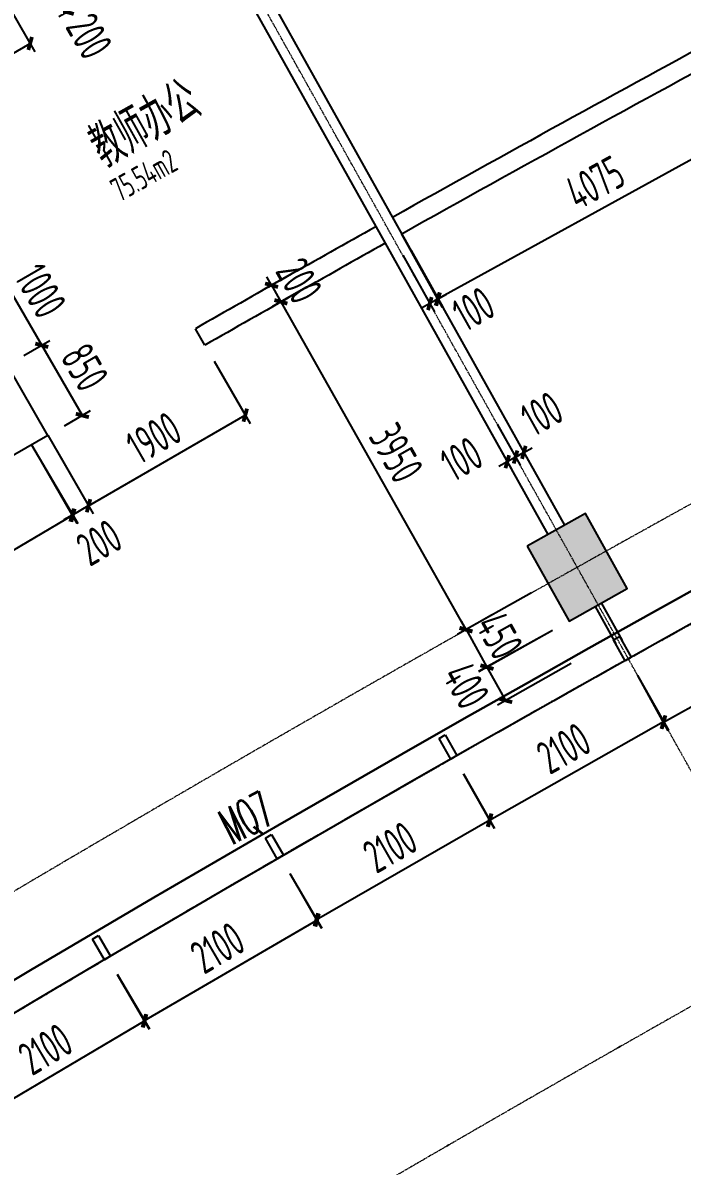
# Model space of a CAD drawing. Header units: millimetres. Extents: x 0 to 12095980, y -6694179 to 0.
# Drawn here: x 11629546 to 11636465, y -6444244 to -6432252 of the extents above; entities that cross this region are included whole.
import ezdxf
from ezdxf.enums import TextEntityAlignment as Align

# ---------------------------------------------------------------- set-up
doc = ezdxf.new("R2010")
doc.units = ezdxf.units.MM
doc.header["$LTSCALE"] = 10
doc.linetypes.add('A1-RG-AXIS$0$CENTER', pattern=[50.8, 31.75, -6.35, 6.35, -6.35])
doc.linetypes.add('A1-RI-F2$0$HIDDEN2', pattern=[0.1875, 0.125, -0.0625])
for name, color, linetype in [('A1-RD-2F$0$A-DIMS-1：100', 1, 'Continuous'), ('A1-RD-2F$0$A-GLAZ', 140, 'Continuous'), ('A1-RD-2F$0$A-louban', 5, 'Continuous'), ('A1-RG-AXIS$0$A-COLU-HATH', 8, 'Continuous'), ('A1-RG-AXIS$0$A-COLUMN', 7, 'Continuous'), ('A1-RG-AXIS$0$A-DETL-PEN0', 247, 'Continuous'), ('A1-RG-AXIS$0$A2-RG-AXIS-150$0$A-DIMS-100', 1, 'Continuous'), ('A1-RI-F2$0$A-DIMS-1：100', 1, 'Continuous'), ('A1-RI-F2$0$A-FUZHUXIAN', 55, 'A1-RI-F2$0$HIDDEN2'), ('A1-RI-F2$0$A-STRS-HRAL', 3, 'Continuous'), ('A1-RI-F2$0$A-SYMB-AREA', 4, 'Continuous'), ('A1-RI-F2$0$A-SYMB-NAME', 4, 'Continuous'), ('A1-RI-F2$0$A-TEXT1', 4, 'Continuous'), ('A1-RI-F2$0$A-WALL', 7, 'Continuous'), ('A1-RI-F2$0$N-SYMB-DOOR', 13, 'Continuous'), ('A1-RI-F2$0$N-SYMB-DOOR1', 13, 'Continuous'), ('A1-RI-F2$0$N-SYMB-DOOR2', 13, 'Continuous')]:
    doc.layers.add(name, color=color, linetype=linetype)
doc.layers.add('A1-RG-AXIS$0$A-GRID', color=1, linetype='A1-RG-AXIS$0$CENTER', lineweight=9)
doc.styles.add('A1-RD-2F$0$XD2008', font='xd-hzs.shx', dxfattribs={"width": 0.7, "bigfont": 'xd-hztxt.shx'})
doc.styles.add('A1-RG-AXIS$0$A2-RG-AXIS-150$0$XD2008', font='romans.shx', dxfattribs={"width": 0.7})
doc.styles.add('A1-RI-F2$0$ECADI', font='gbeitc.shx', dxfattribs={"width": 0.7, "bigfont": 'gbcbig.shx'})
doc.styles.add('A1-RI-F2$0$ECADI-SYM', font='simplex.shx', dxfattribs={"width": 0.7, "bigfont": 'hztxt.shx'})
doc.styles.add('A1-RI-F2$0$XD2008', font='xd-hzs.shx', dxfattribs={"width": 0.7, "bigfont": 'xd-hztxt.shx'})
doc.dimstyles.new('A1-RD-2F$0$XD100$0', dxfattribs={"dimscale": 100, "dimtxt": 3.5, "dimasz": 2, "dimexe": 1, "dimexo": 2, "dimgap": 1, "dimtad": 1, "dimdec": 0, "dimdsep": 46, "dimtxsty": 'A1-RD-2F$0$XD2008', "dimblk": 'A1-RD-2F$0$_ArchTick', "dimblk1": 'A1-RD-2F$0$_ArchTick', "dimblk2": 'A1-RD-2F$0$_ArchTick', "dimsah": 1, "dimcen": 2.5, "dimclrd": 1, "dimclre": 1, "dimclrt": 4, "dimaunit": 1, "dimadec": 0, "dimazin": 0, "dimtfac": 1, "dimtdec": 0, "dimtix": 1, "dimtmove": 2, "dimatfit": 3, "dimfxl": 1, "dimtolj": 1, "dimtzin": 0, "dimarcsym": 0})
doc.dimstyles.new('A1-RG-AXIS$0$A2-RG-AXIS-150$0$XD100', dxfattribs={"dimscale": 100, "dimtxt": 5.5, "dimasz": 1.5, "dimexe": 1, "dimexo": 2, "dimgap": 0.5, "dimtad": 1, "dimdec": 0, "dimdsep": 46, "dimtxsty": 'A1-RG-AXIS$0$A2-RG-AXIS-150$0$XD2008', "dimblk": 'A1-RG-AXIS$0$A2-RG-AXIS-150$0$_ArchTick', "dimcen": 2.5, "dimclrt": 4, "dimaunit": 1, "dimadec": 3, "dimazin": 0, "dimtfac": 1, "dimtdec": 0, "dimtix": 1, "dimtmove": 0, "dimatfit": 3, "dimfxl": 1, "dimtolj": 1, "dimtzin": 0, "dimarcsym": 0})
doc.dimstyles.new('A1-RI-F2$0$XD100$0', dxfattribs={"dimscale": 100, "dimtxt": 3.5, "dimasz": 2, "dimexe": 1, "dimexo": 2, "dimgap": 1, "dimtad": 1, "dimdec": 0, "dimdsep": 46, "dimtxsty": 'A1-RI-F2$0$XD2008', "dimblk1": 'A1-RI-F2$0$_ArchTick', "dimblk2": 'A1-RI-F2$0$_ArchTick', "dimsah": 1, "dimcen": 2.5, "dimclrd": 1, "dimclre": 1, "dimclrt": 4, "dimaunit": 1, "dimadec": 0, "dimazin": 0, "dimtfac": 1, "dimtdec": 0, "dimtix": 1, "dimtmove": 2, "dimatfit": 3, "dimfxl": 1, "dimtolj": 1, "dimtzin": 0, "dimarcsym": 0})

# ---------------------------------------------------------------- blocks, each defined once
blk = doc.blocks.new('A1-RI-F2$0$_ArchTick')
at = {"color": 0, "linetype": 'ByBlock', "const_width": 0.4}
blk.add_lwpolyline([(-0.5, -0.5), (0.5, 0.5)], dxfattribs=at)
blk = doc.blocks.new('*D171')
at = {"layer": 'A1-RI-F2$0$A-DIMS-1：100', "color": 1, "linetype": 'ByBlock', "lineweight": -2, "transparency": 16777216}
for p, q in [((11631554, -6435802), (11631930, -6436454)), ((11630235, -6437317), (11631880, -6436367)), ((11629909, -6436752), (11630285, -6437403))]:
    blk.add_line(p, q, dxfattribs=at)
at = {"layer": 'A1-RI-F2$0$A-DIMS-1：100', "color": 1, "linetype": 'ByBlock', "lineweight": -2, "transparency": 16777216, "xscale": 100, "yscale": 100, "zscale": 100}
for p, rotation in [((11631880, -6436367), 29.99140240972082), ((11630235, -6437317), 209.9914024097208)]:
    blk.add_blockref('A1-RI-F2$0$_ArchTick', p, dxfattribs=dict(at, rotation=rotation))
at = {"layer": 'A1-RI-F2$0$A-DIMS-1：100', "color": 4, "linetype": 'ByBlock', "transparency": 16777216, "insert": (11630920, -6436604), "char_height": 350, "attachment_point": 5, "rotation": 29.9914, "style": 'A1-RI-F2$0$XD2008'}
blk.add_mtext('\\A1;1900', dxfattribs=at)
blk = doc.blocks.new('*D172')
at = {"layer": 'A1-RI-F2$0$A-DIMS-1：100', "color": 1, "linetype": 'ByBlock', "lineweight": -2, "transparency": 16777216}
for p, q in [((11629809, -6436578), (11630285, -6437403)), ((11629635, -6436679), (11630112, -6437503)), ((11630062, -6437416), (11630235, -6437316)), ((11630235, -6437316), (11630322, -6437266)), ((11630062, -6437416), (11629976, -6437466))]:
    blk.add_line(p, q, dxfattribs=at)
at = {"layer": 'A1-RI-F2$0$A-DIMS-1：100', "color": 1, "linetype": 'ByBlock', "lineweight": -2, "transparency": 16777216, "xscale": 100, "yscale": 100, "zscale": 100}
for p, rotation in [((11630235, -6437316), 210.0522510048319), ((11630062, -6437416), 30.05225100483188)]:
    blk.add_blockref('A1-RI-F2$0$_ArchTick', p, dxfattribs=dict(at, rotation=rotation))
at = {"layer": 'A1-RI-F2$0$A-DIMS-1：100', "color": 4, "linetype": 'ByBlock', "transparency": 16777216, "insert": (11630346, -6437703), "char_height": 350, "attachment_point": 5, "rotation": 30.0523, "style": 'A1-RI-F2$0$XD2008'}
blk.add_mtext('\\A1;200', dxfattribs=at)
blk = doc.blocks.new('*D173')
at = {"layer": 'A1-RI-F2$0$A-DIMS-1：100', "color": 1, "linetype": 'ByBlock', "lineweight": -2, "transparency": 16777216}
for p, q in [((11629637, -6436678), (11630122, -6437503)), ((11630071, -6437417), (11626559, -6439483)), ((11626124, -6438744), (11626609, -6439569))]:
    blk.add_line(p, q, dxfattribs=at)
at = {"layer": 'A1-RI-F2$0$A-DIMS-1：100', "color": 1, "linetype": 'ByBlock', "lineweight": -2, "transparency": 16777216, "xscale": 100, "yscale": 100, "zscale": 100}
for p, rotation in [((11630071, -6437417), 30.4636055458444), ((11626559, -6439483), 210.4636055458443)]:
    blk.add_blockref('A1-RI-F2$0$_ArchTick', p, dxfattribs=dict(at, rotation=rotation))
at = {"layer": 'A1-RI-F2$0$A-DIMS-1：100', "color": 4, "linetype": 'ByBlock', "transparency": 16777216, "insert": (11628176, -6438213), "char_height": 350, "attachment_point": 5, "rotation": 30.4636, "style": 'A1-RI-F2$0$XD2008'}
blk.add_mtext('\\A1;4075', dxfattribs=at)
blk = doc.blocks.new('*D175')
at = {"layer": 'A1-RI-F2$0$A-DIMS-1：100', "color": 1, "linetype": 'ByBlock', "lineweight": -2, "transparency": 16777216}
for p, q in [((11629556, -6435742), (11629830, -6435584)), ((11630170, -6436370), (11629744, -6435634)), ((11629982, -6436478), (11630256, -6436319))]:
    blk.add_line(p, q, dxfattribs=at)
at = {"layer": 'A1-RI-F2$0$A-DIMS-1：100', "color": 1, "linetype": 'ByBlock', "lineweight": -2, "transparency": 16777216, "xscale": 100, "yscale": 100, "zscale": 100}
for p, rotation in [((11629744, -6435634), 120.0522510043314), ((11630170, -6436370), 300.0522510043314)]:
    blk.add_blockref('A1-RI-F2$0$_ArchTick', p, dxfattribs=dict(at, rotation=rotation))
at = {"layer": 'A1-RI-F2$0$A-DIMS-1：100', "color": 4, "linetype": 'ByBlock', "transparency": 16777216, "insert": (11630195, -6435864), "char_height": 350, "attachment_point": 5, "rotation": 300.0523, "style": 'A1-RI-F2$0$XD2008'}
blk.add_mtext('\\A1;850', dxfattribs=at)
blk = doc.blocks.new('*D176')
at = {"layer": 'A1-RI-F2$0$A-DIMS-1：100', "color": 1, "linetype": 'ByBlock', "lineweight": -2, "transparency": 16777216}
for p, q in [((11629055, -6434877), (11629330, -6434718)), ((11629243, -6434768), (11629193, -6434682)), ((11629744, -6435634), (11629243, -6434768)), ((11629556, -6435742), (11629830, -6435584)), ((11629744, -6435634), (11629794, -6435720))]:
    blk.add_line(p, q, dxfattribs=at)
at = {"layer": 'A1-RI-F2$0$A-DIMS-1：100', "color": 1, "linetype": 'ByBlock', "lineweight": -2, "transparency": 16777216, "xscale": 100, "yscale": 100, "zscale": 100}
for p, rotation in [((11629243, -6434768), 300.0522510043241), ((11629744, -6435634), 120.0522510043241)]:
    blk.add_blockref('A1-RI-F2$0$_ArchTick', p, dxfattribs=dict(at, rotation=rotation))
at = {"layer": 'A1-RI-F2$0$A-DIMS-1：100', "color": 4, "linetype": 'ByBlock', "transparency": 16777216, "insert": (11629732, -6435063), "char_height": 350, "attachment_point": 5, "rotation": 300.0523, "style": 'A1-RI-F2$0$XD2008'}
blk.add_mtext('\\A1;1000', dxfattribs=at)
blk = doc.blocks.new('*D178')
at = {"layer": 'A1-RI-F2$0$A-DIMS-1：100', "color": 1, "linetype": 'ByBlock', "lineweight": -2, "transparency": 16777216}
for p, q in [((11629327, -6431954), (11629672, -6432555)), ((11628061, -6433364), (11629622, -6432468)), ((11627766, -6432850), (11628111, -6433450))]:
    blk.add_line(p, q, dxfattribs=at)
at = {"layer": 'A1-RI-F2$0$A-DIMS-1：100', "color": 1, "linetype": 'ByBlock', "lineweight": -2, "transparency": 16777216, "xscale": 100, "yscale": 100, "zscale": 100}
for p, rotation in [((11629622, -6432468), 29.84355649107667), ((11628061, -6433364), 209.8435564910767)]:
    blk.add_blockref('A1-RI-F2$0$_ArchTick', p, dxfattribs=dict(at, rotation=rotation))
at = {"layer": 'A1-RI-F2$0$A-DIMS-1：100', "color": 4, "linetype": 'ByBlock', "transparency": 16777216, "insert": (11628705, -6432677), "char_height": 350, "attachment_point": 5, "rotation": 29.8436, "style": 'A1-RI-F2$0$XD2008'}
blk.add_mtext('\\A1;1800', dxfattribs=at)
blk = doc.blocks.new('*D181')
at = {"layer": 'A1-RI-F2$0$A-DIMS-1：100', "color": 1, "linetype": 'ByBlock', "lineweight": -2, "transparency": 16777216}
for p, q in [((11637092, -6432503), (11637516, -6433275)), ((11637468, -6433187), (11633898, -6435151)), ((11633521, -6434467), (11633946, -6435239))]:
    blk.add_line(p, q, dxfattribs=at)
at = {"layer": 'A1-RI-F2$0$A-DIMS-1：100', "color": 1, "linetype": 'ByBlock', "lineweight": -2, "transparency": 16777216, "xscale": 100, "yscale": 100, "zscale": 100}
for p, rotation in [((11637468, -6433187), 28.81820476373331), ((11633898, -6435151), 208.8182047637333)]:
    blk.add_blockref('A1-RI-F2$0$_ArchTick', p, dxfattribs=dict(at, rotation=rotation))
at = {"layer": 'A1-RI-F2$0$A-DIMS-1：100', "color": 4, "linetype": 'ByBlock', "transparency": 16777216, "insert": (11635550, -6433928), "char_height": 350, "attachment_point": 5, "rotation": 28.8182, "style": 'A1-RI-F2$0$XD2008'}
blk.add_mtext('\\A1;4075', dxfattribs=at)
blk = doc.blocks.new('*D182')
at = {"layer": 'A1-RI-F2$0$A-DIMS-1：100', "color": 1, "linetype": 'ByBlock', "lineweight": -2, "transparency": 16777216}
for p, q in [((11633533, -6434690), (11633865, -6435284)), ((11633620, -6434641), (11633953, -6435235)), ((11633817, -6435197), (11633729, -6435246)), ((11633904, -6435148), (11633817, -6435197)), ((11633904, -6435148), (11633991, -6435099))]:
    blk.add_line(p, q, dxfattribs=at)
at = {"layer": 'A1-RI-F2$0$A-DIMS-1：100', "color": 1, "linetype": 'ByBlock', "lineweight": -2, "transparency": 16777216, "xscale": 100, "yscale": 100, "zscale": 100}
for p, rotation in [((11633904, -6435148), 209.2295417987627), ((11633817, -6435197), 29.22954179876267)]:
    blk.add_blockref('A1-RI-F2$0$_ArchTick', p, dxfattribs=dict(at, rotation=rotation))
at = {"layer": 'A1-RI-F2$0$A-DIMS-1：100', "color": 4, "linetype": 'ByBlock', "transparency": 16777216, "insert": (11634275, -6435253), "char_height": 350, "attachment_point": 5, "rotation": 29.2295, "style": 'A1-RI-F2$0$XD2008'}
blk.add_mtext('\\A1;100', dxfattribs=at)
blk = doc.blocks.new('A1-RI-F2$0$5erhfh')
at = {"layer": 'A1-RI-F2$0$A-SYMB-AREA', "style": 'A1-RI-F2$0$ECADI', "width": 0.7}
blk.add_attdef('340M2', text='', height=2.5, dxfattribs=at).set_placement((0, 1.25), align=Align.MIDDLE_LEFT)
at = {"layer": 'A1-RI-F2$0$A-SYMB-NAME', "style": 'A1-RI-F2$0$ECADI', "width": 0.7}
blk.add_attdef('CHINESENAME', (-12.29, 3.09), '', height=4.5, dxfattribs=at)
blk = doc.blocks.new('A1-RD-2F$0$_ArchTick')
at = {"color": 0, "linetype": 'ByBlock', "const_width": 0.4}
blk.add_lwpolyline([(-0.5, -0.5), (0.5, 0.5)], dxfattribs=at)
blk = doc.blocks.new('*D678')
at = {"layer": 'A1-RD-2F$0$A-DIMS-1：100', "color": 1, "linetype": 'ByBlock', "lineweight": -2, "transparency": 16777216}
for p, q in [((11637832, -6438080), (11638153, -6438658)), ((11638104, -6438571), (11636268, -6439590)), ((11635996, -6439099), (11636316, -6439677))]:
    blk.add_line(p, q, dxfattribs=at)
at = {"layer": 'A1-RD-2F$0$A-DIMS-1：100', "color": 1, "linetype": 'ByBlock', "lineweight": -2, "transparency": 16777216, "xscale": 100, "yscale": 100, "zscale": 100}
for p, rotation in [((11638104, -6438571), 29.02386827472264), ((11636268, -6439590), 209.0238682747226)]:
    blk.add_blockref('A1-RD-2F$0$_ArchTick', p, dxfattribs=dict(at, rotation=rotation))
at = {"layer": 'A1-RD-2F$0$A-DIMS-1：100', "color": 4, "linetype": 'ByBlock', "transparency": 16777216, "insert": (11637053, -6438840), "char_height": 350, "attachment_point": 5, "rotation": 29.0239, "style": 'A1-RD-2F$0$XD2008'}
blk.add_mtext('\\A1;2100', dxfattribs=at)
blk = doc.blocks.new('*D679')
at = {"layer": 'A1-RD-2F$0$A-DIMS-1：100', "color": 1, "linetype": 'ByBlock', "lineweight": -2, "transparency": 16777216}
for p, q in [((11635997, -6439098), (11636321, -6439672)), ((11636271, -6439584), (11634443, -6440617)), ((11634168, -6440130), (11634492, -6440704))]:
    blk.add_line(p, q, dxfattribs=at)
at = {"layer": 'A1-RD-2F$0$A-DIMS-1：100', "color": 1, "linetype": 'ByBlock', "lineweight": -2, "transparency": 16777216, "xscale": 100, "yscale": 100, "zscale": 100}
for p, rotation in [((11636271, -6439584), 29.43900732443727), ((11634443, -6440617), 209.4390073244373)]:
    blk.add_blockref('A1-RD-2F$0$_ArchTick', p, dxfattribs=dict(at, rotation=rotation))
at = {"layer": 'A1-RD-2F$0$A-DIMS-1：100', "color": 4, "linetype": 'ByBlock', "transparency": 16777216, "insert": (11635222, -6439861), "char_height": 350, "attachment_point": 5, "rotation": 29.439, "style": 'A1-RD-2F$0$XD2008'}
blk.add_mtext('\\A1;2100', dxfattribs=at)
blk = doc.blocks.new('*D680')
at = {"layer": 'A1-RD-2F$0$A-DIMS-1：100', "color": 1, "linetype": 'ByBlock', "lineweight": -2, "transparency": 16777216}
for p, q in [((11634169, -6440130), (11634497, -6440701)), ((11634447, -6440614), (11632626, -6441659)), ((11632348, -6441175), (11632676, -6441746))]:
    blk.add_line(p, q, dxfattribs=at)
at = {"layer": 'A1-RD-2F$0$A-DIMS-1：100', "color": 1, "linetype": 'ByBlock', "lineweight": -2, "transparency": 16777216, "xscale": 100, "yscale": 100, "zscale": 100}
for p, rotation in [((11634447, -6440614), 29.84657272910191), ((11632626, -6441659), 209.8465727291019)]:
    blk.add_blockref('A1-RD-2F$0$_ArchTick', p, dxfattribs=dict(at, rotation=rotation))
at = {"layer": 'A1-RD-2F$0$A-DIMS-1：100', "color": 4, "linetype": 'ByBlock', "transparency": 16777216, "insert": (11633400, -6440898), "char_height": 350, "attachment_point": 5, "rotation": 29.8466, "style": 'A1-RD-2F$0$XD2008'}
blk.add_mtext('\\A1;2100', dxfattribs=at)
blk = doc.blocks.new('*D681')
at = {"layer": 'A1-RD-2F$0$A-DIMS-1：100', "color": 1, "linetype": 'ByBlock', "lineweight": -2, "transparency": 16777216}
for p, q in [((11632349, -6441174), (11632685, -6441749)), ((11632634, -6441663), (11630820, -6442721)), ((11630535, -6442232), (11630871, -6442807))]:
    blk.add_line(p, q, dxfattribs=at)
at = {"layer": 'A1-RD-2F$0$A-DIMS-1：100', "color": 1, "linetype": 'ByBlock', "lineweight": -2, "transparency": 16777216, "xscale": 100, "yscale": 100, "zscale": 100}
for p, rotation in [((11632634, -6441663), 30.25792935298758), ((11630820, -6442721), 210.2579293529876)]:
    blk.add_blockref('A1-RD-2F$0$_ArchTick', p, dxfattribs=dict(at, rotation=rotation))
at = {"layer": 'A1-RD-2F$0$A-DIMS-1：100', "color": 4, "linetype": 'ByBlock', "transparency": 16777216, "insert": (11631589, -6441954), "char_height": 350, "attachment_point": 5, "rotation": 30.2579, "style": 'A1-RD-2F$0$XD2008'}
blk.add_mtext('\\A1;2100', dxfattribs=at)
blk = doc.blocks.new('*D682')
at = {"layer": 'A1-RD-2F$0$A-DIMS-1：100', "color": 1, "linetype": 'ByBlock', "lineweight": -2, "transparency": 16777216}
for p, q in [((11630536, -6442231), (11630876, -6442804)), ((11630825, -6442718), (11629019, -6443789)), ((11628730, -6443303), (11629070, -6443875))]:
    blk.add_line(p, q, dxfattribs=at)
at = {"layer": 'A1-RD-2F$0$A-DIMS-1：100', "color": 1, "linetype": 'ByBlock', "lineweight": -2, "transparency": 16777216, "xscale": 100, "yscale": 100, "zscale": 100}
for p, rotation in [((11630825, -6442718), 30.66488494967443), ((11629019, -6443789), 210.6648849496744)]:
    blk.add_blockref('A1-RD-2F$0$_ArchTick', p, dxfattribs=dict(at, rotation=rotation))
at = {"layer": 'A1-RD-2F$0$A-DIMS-1：100', "color": 4, "linetype": 'ByBlock', "transparency": 16777216, "insert": (11629782, -6443017), "char_height": 350, "attachment_point": 5, "rotation": 30.6649, "style": 'A1-RD-2F$0$XD2008'}
blk.add_mtext('\\A1;2100', dxfattribs=at)
blk = doc.blocks.new('A1-RD-2F$0$chuangkuang')
at = {"linetype": 'ByBlock'}
for p, q in [((11593433, -6456040), (11593631, -6455887)), ((11593677, -6455946), (11593479, -6456099)), ((11593631, -6455887), (11593677, -6455946)), ((11593479, -6456099), (11593433, -6456040))]:
    blk.add_line(p, q, dxfattribs=at)
blk = doc.blocks.new('*D433')
at = {"layer": 'A1-RI-F2$0$A-DIMS-1：100', "color": 1, "linetype": 'ByBlock', "lineweight": -2, "transparency": 16777216}
for p, q in [((11632522, -6434797), (11632069, -6435053)), ((11632156, -6435004), (11632107, -6434917)), ((11632156, -6435004), (11632254, -6435178)), ((11632620, -6434972), (11632167, -6435227)), ((11632254, -6435178), (11632303, -6435265))]:
    blk.add_line(p, q, dxfattribs=at)
at = {"layer": 'A1-RI-F2$0$A-DIMS-1：100', "color": 1, "linetype": 'ByBlock', "lineweight": -2, "transparency": 16777216, "xscale": 100, "yscale": 100, "zscale": 100}
for p, rotation in [((11632156, -6435004), 299.4286492118322), ((11632254, -6435178), 119.4286492118322)]:
    blk.add_blockref('A1-RI-F2$0$_ArchTick', p, dxfattribs=dict(at, rotation=rotation))
at = {"layer": 'A1-RI-F2$0$A-DIMS-1：100', "color": 4, "linetype": 'ByBlock', "transparency": 16777216, "insert": (11632445, -6434956), "char_height": 350, "attachment_point": 5, "rotation": 299.4286, "style": 'A1-RI-F2$0$XD2008'}
blk.add_mtext('\\A1;200', dxfattribs=at)
blk = doc.blocks.new('*D434')
at = {"layer": 'A1-RI-F2$0$A-DIMS-1：100', "color": 1, "linetype": 'ByBlock', "lineweight": -2, "transparency": 16777216}
for p, q in [((11632524, -6435026), (11632167, -6435228)), ((11632254, -6435178), (11634196, -6438618)), ((11634466, -6438466), (11634109, -6438667))]:
    blk.add_line(p, q, dxfattribs=at)
at = {"layer": 'A1-RI-F2$0$A-DIMS-1：100', "color": 1, "linetype": 'ByBlock', "lineweight": -2, "transparency": 16777216, "xscale": 100, "yscale": 100, "zscale": 100}
for p, rotation in [((11632254, -6435178), 119.4499062084743), ((11634196, -6438618), 299.4499062084743)]:
    blk.add_blockref('A1-RI-F2$0$_ArchTick', p, dxfattribs=dict(at, rotation=rotation))
at = {"layer": 'A1-RI-F2$0$A-DIMS-1：100', "color": 4, "linetype": 'ByBlock', "transparency": 16777216, "insert": (11633465, -6436763), "char_height": 350, "attachment_point": 5, "rotation": 299.4499, "style": 'A1-RI-F2$0$XD2008'}
blk.add_mtext('\\A1;3950', dxfattribs=at)
blk = doc.blocks.new('*D449')
at = {"layer": 'A1-RI-F2$0$A-DIMS-1：100', "color": 1, "linetype": 'ByBlock', "lineweight": -2, "transparency": 16777216}
for p, q in [((11634884, -6438231), (11634110, -6438665)), ((11634197, -6438616), (11634148, -6438529)), ((11634197, -6438616), (11634416, -6439009)), ((11635104, -6438624), (11634329, -6439057)), ((11634416, -6439009), (11634465, -6439096))]:
    blk.add_line(p, q, dxfattribs=at)
at = {"layer": 'A1-RI-F2$0$A-DIMS-1：100', "color": 1, "linetype": 'ByBlock', "lineweight": -2, "transparency": 16777216, "xscale": 100, "yscale": 100, "zscale": 100}
for p, rotation in [((11634197, -6438616), 299.2295418096295), ((11634416, -6439009), 119.2295418096295)]:
    blk.add_blockref('A1-RI-F2$0$_ArchTick', p, dxfattribs=dict(at, rotation=rotation))
at = {"layer": 'A1-RI-F2$0$A-DIMS-1：100', "color": 4, "linetype": 'ByBlock', "transparency": 16777216, "insert": (11634547, -6438678), "char_height": 350, "attachment_point": 5, "rotation": 299.2295, "style": 'A1-RI-F2$0$XD2008'}
blk.add_mtext('\\A1;450', dxfattribs=at)
blk = doc.blocks.new('*D450')
at = {"layer": 'A1-RI-F2$0$A-DIMS-1：100', "color": 1, "linetype": 'ByBlock', "lineweight": -2, "transparency": 16777216}
for p, q in [((11635104, -6438624), (11634330, -6439059)), ((11634417, -6439010), (11634613, -6439359)), ((11635300, -6438973), (11634526, -6439408))]:
    blk.add_line(p, q, dxfattribs=at)
at = {"layer": 'A1-RI-F2$0$A-DIMS-1：100', "color": 1, "linetype": 'ByBlock', "lineweight": -2, "transparency": 16777216, "xscale": 100, "yscale": 100, "zscale": 100}
for p, rotation in [((11634417, -6439010), 119.2973507968736), ((11634613, -6439359), 299.2973507968736)]:
    blk.add_blockref('A1-RI-F2$0$_ArchTick', p, dxfattribs=dict(at, rotation=rotation))
at = {"layer": 'A1-RI-F2$0$A-DIMS-1：100', "color": 4, "linetype": 'ByBlock', "transparency": 16777216, "insert": (11634197, -6439202), "char_height": 350, "attachment_point": 5, "rotation": 299.2974, "style": 'A1-RI-F2$0$XD2008'}
blk.add_mtext('\\A1;400', dxfattribs=at)
blk = doc.blocks.new('*D469')
at = {"layer": 'A1-RI-F2$0$A-DIMS-1：100', "color": 1, "linetype": 'ByBlock', "lineweight": -2, "transparency": 16777216}
for p, q in [((11634529, -6436469), (11634766, -6436893)), ((11634616, -6436420), (11634853, -6436845)), ((11634804, -6436757), (11634717, -6436806)), ((11634804, -6436757), (11634892, -6436708)), ((11634717, -6436806), (11634630, -6436855))]:
    blk.add_line(p, q, dxfattribs=at)
at = {"layer": 'A1-RI-F2$0$A-DIMS-1：100', "color": 1, "linetype": 'ByBlock', "lineweight": -2, "transparency": 16777216, "xscale": 100, "yscale": 100, "zscale": 100}
for p, rotation in [((11634717, -6436806), 29.22954179870721), ((11634804, -6436757), 209.2295417987072)]:
    blk.add_blockref('A1-RI-F2$0$_ArchTick', p, dxfattribs=dict(at, rotation=rotation))
at = {"layer": 'A1-RI-F2$0$A-DIMS-1：100', "color": 4, "linetype": 'ByBlock', "transparency": 16777216, "insert": (11634993, -6436352), "char_height": 350, "attachment_point": 5, "rotation": 29.2295, "style": 'A1-RI-F2$0$XD2008'}
blk.add_mtext('\\A1;100', dxfattribs=at)
blk = doc.blocks.new('*D470')
at = {"layer": 'A1-RI-F2$0$A-DIMS-1：100', "color": 1, "linetype": 'ByBlock', "lineweight": -2, "transparency": 16777216}
for p, q in [((11634437, -6436510), (11634679, -6436942)), ((11634524, -6436462), (11634766, -6436893)), ((11634717, -6436806), (11634804, -6436757)), ((11634630, -6436855), (11634543, -6436904)), ((11634717, -6436806), (11634630, -6436855))]:
    blk.add_line(p, q, dxfattribs=at)
at = {"layer": 'A1-RI-F2$0$A-DIMS-1：100', "color": 1, "linetype": 'ByBlock', "lineweight": -2, "transparency": 16777216, "xscale": 100, "yscale": 100, "zscale": 100}
for p, rotation in [((11634630, -6436855), 29.22954179936337), ((11634717, -6436806), 209.2295417993634)]:
    blk.add_blockref('A1-RI-F2$0$_ArchTick', p, dxfattribs=dict(at, rotation=rotation))
at = {"layer": 'A1-RI-F2$0$A-DIMS-1：100', "color": 4, "linetype": 'ByBlock', "transparency": 16777216, "insert": (11634150, -6436826), "char_height": 350, "attachment_point": 5, "rotation": 29.2295, "style": 'A1-RI-F2$0$XD2008'}
blk.add_mtext('\\A1;100', dxfattribs=at)
blk = doc.blocks.new('A1-RG-AXIS$0$A2-RG-AXIS-150$0$_ArchTick')
at = {"color": 0, "linetype": 'ByBlock', "const_width": 0.4}
blk.add_lwpolyline([(-0.5, -0.5), (0.5, 0.5)], dxfattribs=at)
blk = doc.blocks.new('*D722')
at = {"layer": 'A1-RG-AXIS$0$A2-RG-AXIS-150$0$A-DIMS-100', "color": 0, "lineweight": -2, "ltscale": 3, "transparency": 16777216}
for p, q in [((11670910, -6387267), (11670916, -6387284)), ((11580897, -6435951), (11580908, -6435965))]:
    blk.add_line(p, q, dxfattribs=at)
blk.add_arc((11778732, -6694179), 325182, 109.35703, 127.45663, dxfattribs=at)
at = {"layer": 'A1-RG-AXIS$0$A2-RG-AXIS-150$0$A-DIMS-100', "color": 0, "lineweight": -2, "ltscale": 3, "transparency": 16777216, "xscale": 150, "yscale": 150, "zscale": 150}
for p, rotation in [((11670949, -6387378), 19.35703132825471), ((11580969, -6436044), 217.4566338573137)]:
    blk.add_blockref('A1-RG-AXIS$0$A2-RG-AXIS-150$0$_ArchTick', p, dxfattribs=dict(at, rotation=rotation))
at = {"layer": 'A1-RG-AXIS$0$A2-RG-AXIS-150$0$A-DIMS-100', "color": 4, "ltscale": 3, "transparency": 16777216, "insert": (11623903, -6407911), "char_height": 375, "attachment_point": 5, "rotation": 28.4068, "style": 'A1-RG-AXIS$0$A2-RG-AXIS-150$0$XD2008'}
blk.add_mtext('\\A1;18°5\'59"', dxfattribs=at)
blk = doc.blocks.new('A1-RG-AXIS$0$colu')
at = {"layer": 'A1-RG-AXIS$0$A-COLU-HATH', "linetype": 'ByBlock'}
h = blk.add_hatch(color=256, dxfattribs=at)
h.paths.add_polyline_path([(11591264, -6433839), (11591159, -6433557), (11590222, -6433908), (11590400, -6434382)])
h.paths.add_polyline_path([(11582706, -6437301), (11582516, -6436795), (11581580, -6437146), (11581701, -6437474)])
h.paths.add_polyline_path([(11590472, -6449024), (11591080, -6449817), (11591635, -6449392), (11591027, -6448598)])
h.paths.add_polyline_path([(11597647, -6443800), (11598174, -6444530), (11598741, -6444120), (11598215, -6443391)])
h.paths.add_polyline_path([(11585545, -6442594), (11586154, -6443388), (11586709, -6442962), (11586101, -6442168)])
h.paths.add_polyline_path([(11592849, -6437150), (11593376, -6437880), (11593943, -6437471), (11593417, -6436741)])
h.paths.add_polyline_path([(11606395, -6455924), (11606921, -6456654), (11607489, -6456244), (11606962, -6455514)])
h.paths.add_polyline_path([(11601626, -6449315), (11602153, -6450044), (11602720, -6449635), (11602194, -6448905)])
edge = h.paths.add_edge_path()
edge.add_arc((11595249, -6454684), 425, 0, 360)
edge = h.paths.add_edge_path()
edge.add_arc((11600176, -6461115), 425, 0, 360)
h.paths.add_polyline_path([(11613307, -6451074), (11613812, -6451818), (11614392, -6451425), (11613886, -6450680)])
h.paths.add_polyline_path([(11620356, -6446424), (11620839, -6447183), (11621430, -6446806), (11620946, -6446047)])
h.paths.add_polyline_path([(11615974, -6439552), (11616458, -6440311), (11617048, -6439934), (11616564, -6439175)])
h.paths.add_polyline_path([(11608730, -6444330), (11609235, -6445075), (11609815, -6444682), (11609309, -6443937)])
h.paths.add_polyline_path([(11600306, -6431919), (11600812, -6432664), (11601391, -6432270), (11600885, -6431526)])
h.paths.add_polyline_path([(11607910, -6426904), (11608394, -6427663), (11608984, -6427286), (11608500, -6426527)])
h.paths.add_polyline_path([(11630302, -6423285), (11630693, -6423983), (11631129, -6423739), (11630739, -6423040)])
h.paths.add_polyline_path([(11626248, -6416039), (11626639, -6416737), (11627075, -6416493), (11626684, -6415795)])
h.paths.add_polyline_path([(11627535, -6441978), (11627997, -6442751), (11628598, -6442392), (11628136, -6441619)])
h.paths.add_polyline_path([(11634839, -6437741), (11635279, -6438526), (11635889, -6438184), (11635450, -6437399)])
h.paths.add_polyline_path([(11615655, -6422109), (11616117, -6422881), (11616718, -6422522), (11616256, -6421750)])
h.paths.add_polyline_path([(11619863, -6429147), (11620325, -6429919), (11620926, -6429560), (11620464, -6428788)])
h.paths.add_polyline_path([(11630859, -6430629), (11631299, -6431414), (11631910, -6431072), (11631470, -6430287)])
h.paths.add_polyline_path([(11627539, -6424694), (11627978, -6425480), (11628589, -6425138), (11628150, -6424353)])
h.paths.add_polyline_path([(11623353, -6434983), (11623815, -6435756), (11624415, -6435396), (11623953, -6434624)])
h.paths.add_polyline_path([(11623535, -6417538), (11623974, -6418324), (11624585, -6417982), (11624146, -6417197)])
h.paths.add_polyline_path([(11635339, -6420464), (11635756, -6421262), (11636376, -6420938), (11635960, -6420140)])
h.paths.add_polyline_path([(11645506, -6407138), (11645842, -6407864), (11645388, -6408074), (11645053, -6407348)])
h.paths.add_polyline_path([(11648218, -6414201), (11648554, -6414927), (11649008, -6414718), (11648672, -6413991)])
h.paths.add_polyline_path([(11649797, -6429904), (11650191, -6430713), (11650820, -6430407), (11650426, -6429597)])
h.paths.add_polyline_path([(11632163, -6412872), (11631542, -6413196), (11632283, -6414615), (11632904, -6414290)])
h.paths.add_polyline_path([(11648553, -6404923), (11647915, -6405211), (11648573, -6406669), (11649211, -6406381)])
h.paths.add_polyline_path([(11638488, -6426491), (11638905, -6427289), (11639525, -6426965), (11639108, -6426167)])
h.paths.add_polyline_path([(11646232, -6422575), (11646626, -6423384), (11647255, -6423078), (11646862, -6422268)])
h.paths.add_polyline_path([(11643258, -6416460), (11643651, -6417269), (11644281, -6416963), (11643887, -6416153)])
edge = h.paths.add_edge_path()
edge.add_arc((11640554, -6410101), 425, 0, 360)
h.paths.add_polyline_path([(11642262, -6433715), (11642678, -6434512), (11643299, -6434188), (11642882, -6433391)])
h.paths.add_polyline_path([(11657439, -6426310), (11657809, -6427131), (11658447, -6426843), (11658077, -6426022)])
h.paths.add_polyline_path([(11654086, -6418882), (11654456, -6419702), (11655094, -6419414), (11654724, -6418594)])
h.paths.add_polyline_path([(11659423, -6409141), (11659770, -6409971), (11660416, -6409702), (11660069, -6408871)])
h.paths.add_polyline_path([(11651288, -6412684), (11651658, -6413504), (11652296, -6413216), (11651926, -6412396)])
h.paths.add_polyline_path([(11672567, -6404095), (11672841, -6404846), (11673311, -6404675), (11673037, -6403924)])
h.paths.add_polyline_path([(11669749, -6396288), (11670092, -6397229), (11670562, -6397058), (11670219, -6396117)])
h.paths.add_polyline_path([(11678236, -6409178), (11678568, -6410121), (11679228, -6409889), (11678897, -6408946)])
h.paths.add_polyline_path([(11675949, -6402668), (11676281, -6403611), (11676941, -6403379), (11676610, -6402436)])
h.paths.add_polyline_path([(11662042, -6415416), (11662388, -6416247), (11663034, -6415977), (11662688, -6415147)])
h.paths.add_polyline_path([(11670094, -6412181), (11670417, -6413021), (11671070, -6412770), (11670748, -6411930)])
h.paths.add_polyline_path([(11656266, -6401573), (11656651, -6402496), (11657297, -6402226), (11656912, -6401304)])
h.paths.add_polyline_path([(11664718, -6398177), (11665077, -6399111), (11665730, -6398860), (11665372, -6397926)])
h.paths.add_polyline_path([(11667657, -6405832), (11667980, -6406673), (11668633, -6406422), (11668311, -6405582)])
h.paths.add_polyline_path([(11673265, -6395025), (11673596, -6395969), (11674256, -6395737), (11673925, -6394793)])
edge = h.paths.add_edge_path()
edge.add_arc((11681417, -6417175), 425, 0, 360)
h.paths.add_polyline_path([(11673015, -6419789), (11673338, -6420629), (11673991, -6420379), (11673669, -6419538)])
h.paths.add_polyline_path([(11665180, -6422938), (11665527, -6423769), (11666173, -6423499), (11665826, -6422668)])
at = {"layer": 'A1-RG-AXIS$0$A-COLUMN'}
blk.add_lwpolyline([(11634839, -6437741), (11635279, -6438526), (11635889, -6438184), (11635450, -6437399)], close=True, dxfattribs=at)
blk = doc.blocks.new('*D543')
at = {"layer": 'A1-RI-F2$0$A-DIMS-1：100', "color": 1, "linetype": 'ByBlock', "lineweight": -2, "transparency": 16777216}
for p, q in [((11629981, -6431927), (11629826, -6432015)), ((11630012, -6432140), (11629913, -6431966)), ((11630079, -6432102), (11629925, -6432189))]:
    blk.add_line(p, q, dxfattribs=at)
at = {"layer": 'A1-RI-F2$0$A-DIMS-1：100', "color": 1, "linetype": 'ByBlock', "lineweight": -2, "transparency": 16777216, "xscale": 100, "yscale": 100, "zscale": 100}
for p, rotation in [((11629913, -6431966), 119.4860907481), ((11630012, -6432140), 299.4860907481)]:
    blk.add_blockref('A1-RI-F2$0$_ArchTick', p, dxfattribs=dict(at, rotation=rotation))
at = {"layer": 'A1-RI-F2$0$A-DIMS-1：100', "color": 4, "linetype": 'ByBlock', "transparency": 16777216, "insert": (11630242, -6432392), "char_height": 350, "attachment_point": 5, "rotation": 299.4861, "style": 'A1-RI-F2$0$XD2008'}
blk.add_mtext('\\A1;200', dxfattribs=at)
blk = doc.blocks.new('A1-RI-F2$0$mc')
at = {"layer": 'A1-RI-F2$0$N-SYMB-DOOR', "style": 'A1-RI-F2$0$ECADI-SYM', "width": 0.7}
for tag, p in [('门窗主编号1', (55.7, -311.3)), ('门窗主编号2', (667.6, -311.3))]:
    blk.add_attdef(tag, p, '', height=180, dxfattribs=at)
at = {"layer": 'A1-RI-F2$0$N-SYMB-DOOR', "style": 'A1-RI-F2$0$ECADI-SYM', "width": 0.7, "flags": 1}
for tag, p in [('洞口尺寸(宽X高)', (55.6, -717.2)), ('备注', (57.1, -921.2))]:
    blk.add_attdef(tag, p, '', height=180, dxfattribs=at)
at = {"layer": 'A1-RI-F2$0$N-SYMB-DOOR1', "style": 'A1-RI-F2$0$ECADI-SYM', "width": 0.7}
blk.add_attdef('门窗辅编号1', (55.7, -516.1), '', height=180, dxfattribs=at)
at = {"layer": 'A1-RI-F2$0$N-SYMB-DOOR2', "style": 'A1-RI-F2$0$ECADI-SYM', "width": 0.7}
blk.add_attdef('门窗辅编号2', (311.5, -516.1), '', height=180, dxfattribs=at)
blk = doc.blocks.new('A1-RD-2F')
at = {"layer": 'A1-RD-2F$0$A-GLAZ', "ltscale": 0.25}
for radius, start, end in [(292800, 108.984813, 127.828852), (292500, 108.926088, 127.887577), (292500, 108.926088, 127.887577)]:
    blk.add_arc((11778729.3, -6694180.2), radius, start, end, dxfattribs=at)
at = {"layer": 'A1-RD-2F$0$A-louban'}
blk.add_lwpolyline([(11592585.5, -6454466.4), (11599153.7, -6462913.2, -0.0824084), (11683476.3, -6417307.1)], format="xyb", dxfattribs=at)
blk.add_lwpolyline([(11630209, -6429159.2), (11628890.6, -6426803, 0.0166976), (11611388.1, -6437394.1), (11612862.7, -6439655.9, -0.0166958)], format="xyb", close=True, dxfattribs=at)
at = {"linetype": 'ByBlock'}
for p, rotation in [((3509691, -16929577.7), 81.35033789374098), ((3585453.4, -16990256.5), 81.77290759985392), ((3659584.5, -17048814.2), 82.1842619648713), ((3734134.1, -17106838.2), 82.5956166339593)]:
    blk.add_blockref('A1-RD-2F$0$chuangkuang', p, dxfattribs=dict(at, rotation=rotation))
at = {"layer": 'A1-RD-2F$0$A-DIMS-1：100', "color": 3, "linetype": 'ByBlock'}
for p1, p2, distance, picture, middle in [((11637735, -6437905.3), (11635898.7, -6438924.2), 761, '*D678', (11637052.7, -6438839.7)), ((11635898.7, -6438924), (11634069.8, -6439956.2), 758.4, '*D679', (11635221.8, -6439861.1)), ((11634069.8, -6439956.2), (11632248.4, -6441001.3), 758.4, '*D680', (11633399.7, -6440898)), ((11632248.4, -6441001.3), (11630434.5, -6442059.5), 765.7, '*D681', (11631588.7, -6441954.2)), ((11630434.5, -6442059.5), (11628628.1, -6443130.5), 765.7, '*D682', (11629781.6, -6443017.1))]:
    dim = blk.add_aligned_dim(p1=p1, p2=p2, distance=distance, dimstyle='A1-RD-2F$0$XD100$0', override={"dimasz": 1}, dxfattribs=at)
    dim.commit()
    dim.dimension.update_dxf_attribs({"geometry": picture, "text_midpoint": middle})
blk = doc.blocks.new('A1-RG-AXIS')
at = {"layer": 'A1-RG-AXIS$0$A-DETL-PEN0', "linetype": 'A1-RG-AXIS$0$CENTER'}
for centre, radius, start, end in [((11778731.2, -6694179.1), 288999.9, 119.638914, 119.642879), ((11778731.2, -6694179.2), 289000, 120.050268, 120.054234)]:
    blk.add_arc(centre, radius, start, end, dxfattribs=at)
at = {"layer": 'A1-RG-AXIS$0$A-GRID', "linetype": 'A1-RG-AXIS$0$CENTER', "ltscale": 0.05}
blk.add_lwpolyline([(11682866.1, -6392336.6, 0.1037295), (11569674.9, -6456283.6, 0.1037295)], format="xyb", dxfattribs=at)
blk.add_lwpolyline([(11640005.1, -6446256.5), (11619689.5, -6409949.9)], dxfattribs=at)
at = {"layer": 'A1-RG-AXIS$0$A-GRID', "ltscale": 0.05}
for points in [[(11690526.8, -6414141.5, 0.1045274), (11584753.6, -6473784.9)], [(11691982.8, -6418505.6, 0.1046378), (11587756.3, -6477270.1)]]:
    blk.add_lwpolyline(points, format="xyb", dxfattribs=at)
at = {"layer": 'A1-RG-AXIS$0$A-GRID', "linetype": 'A1-RG-AXIS$0$CENTER', "ltscale": 0.05}
blk.add_arc((11778731.9, -6694178.6), 308600, 107.574373, 131.323037, dxfattribs=at)
at = {"layer": 'A1-RG-AXIS$0$A-GRID', "ltscale": 0.05}
blk.add_arc((11778731.9, -6694178.6), 301700, 107.53359, 131.336201, dxfattribs=at)
at = {"layer": 'A1-RG-AXIS$0$A-COLU-HATH', "linetype": 'ByBlock'}
blk.add_blockref('A1-RG-AXIS$0$colu', (0, 0), dxfattribs=at)
at = {"layer": 'A1-RG-AXIS$0$A2-RG-AXIS-150$0$A-DIMS-100', "ltscale": 3}
dim = blk.add_angular_dim_3p(base=(11639299.9, -6400406.2), center=(11778731.9, -6694178.6), p1=(11670976.3, -6387456), p2=(11581018.9, -6436109.7), dimstyle='A1-RG-AXIS$0$A2-RG-AXIS-150$0$XD100', override={"dimtxt": 3.75, "dimadec": 4}, dxfattribs=at)
dim.commit()
dim.dimension.update_dxf_attribs({"geometry": '*D722', "text_midpoint": (11623903.2, -6407910.6)})
blk = doc.blocks.new('A1-RI-F2')
at = {"layer": 'A1-RI-F2$0$A-FUZHUXIAN', "ltscale": 15}
blk.add_lwpolyline([(11697385.2, -6408952.1, 0.0114998), (11684356.2, -6412994.1), (11685659.5, -6416881.5, 0.0845607), (11599102.5, -6463333.2), (11592167, -6454412), (11594287.7, -6452776.4, 0), (11592699.6, -6450703.6, 0.0170298), (11576443.9, -6463978.8), (11589775.5, -6479462.1, -0.111917), (11700888.4, -6418975.6, -0.111917)], format="xyb", dxfattribs=at)
at = {"layer": 'A1-RI-F2$0$A-STRS-HRAL', "ltscale": 0.25}
for radius, start, end in [(303700, 119.248408, 123.110632), (303800, 119.267261, 123.09177), (303650, 119.238976, 123.120068)]:
    blk.add_arc((11778731.9, -6694178.6), radius, start, end, dxfattribs=at)
at = {"layer": 'A1-RI-F2$0$A-WALL', "linetype": 'ByBlock'}
for p, q in [((11631691.5, -6431194.2), (11633522.7, -6434466.7)), ((11631517, -6431291.9), (11633348.1, -6434564.4)), ((11633522.7, -6434466.7), (11635231.7, -6437521.1)), ((11633348.1, -6434564.4), (11635057.2, -6437618.7)), ((11629808.6, -6436578.5), (11629382.8, -6435842.6)), ((11635551.2, -6438373.6), (11635771, -6438766.3)), ((11635616.7, -6438337), (11635836.4, -6438729.7))]:
    blk.add_line(p, q, dxfattribs=at)
blk.add_lwpolyline([(11631456.5, -6435632.8), (11631356.3, -6435459.7)], dxfattribs=at)
for radius, start, end in [(297750, 118.426111, 119.210299), (297550, 118.387577, 119.210286), (297750, 119.248785, 119.66739), (297550, 119.248798, 119.667131), (297550, 120.032995, 120.855704)]:
    blk.add_arc((11778731.9, -6694178.6), radius, start, end, dxfattribs=at)
at = {"color": 3, "linetype": 'ByBlock'}
blk.add_blockref('A1-RD-2F', (0, 0), dxfattribs=at)
at = {"linetype": 'ByBlock'}
blk.add_blockref('A1-RG-AXIS', (0, 0), dxfattribs=at)
at = {"layer": 'A1-RI-F2$0$A-SYMB-NAME'}
ref = blk.add_blockref('A1-RI-F2$0$5erhfh', (11631635.9, -6433465.1), dxfattribs=dict(at, xscale=100.0000000000015, yscale=100.0000000000015, zscale=100.0000000000015, rotation=29.22954179864445))
ref.add_attrib('340M2', '75.54m2', (11630562.9, -6434135.9), dxfattribs={"layer": 'A1-RI-F2$0$A-SYMB-AREA', "height": 250, "rotation": 29.22954, "style": 'A1-RI-F2$0$XD2008', "width": 0.7})
ref.add_attrib('CHINESENAME', '教师办公', (11630412.5, -6433795.9), dxfattribs={"height": 450, "rotation": 29.22954, "style": 'A1-RI-F2$0$XD2008', "width": 0.7})
at = {"layer": 'A1-RI-F2$0$N-SYMB-DOOR'}
ref = blk.add_blockref('A1-RI-F2$0$mc', (11631453.3, -6440499), dxfattribs=dict(at, xscale=1.499999999156396, yscale=1.499999999156396, rotation=27.15055400611745))
ref.add_attrib('门窗主编号1', 'MQ7', (11631740.7, -6440876.3), dxfattribs={"height": 375, "rotation": 27.15055, "style": 'A1-RI-F2$0$ECADI-SYM', "width": 0.5})
at = {"layer": 'A1-RI-F2$0$A-TEXT1', "style": 'A1-RI-F2$0$ECADI', "width": 0.7}
for tag, p in [('（-0.050）', (11749732.1, -6422418.7)), ('（结构标高）', (11757640.8, -6422418.7))]:
    blk.add_attdef(tag, p, '', height=375, dxfattribs=at)
at = {"layer": 'A1-RI-F2$0$A-DIMS-1：100', "color": 3, "linetype": 'ByBlock'}
for p1, p2, distance, picture, middle in [((11627666.5, -6432676.5), (11629227.8, -6431780.7), -792.3, '*D178', (11628704.6, -6432677.3)), ((11636995.5, -6432327.8), (11633425, -6434292.2), 980.6, '*D181', (11635550.4, -6433928.3)), ((11629382.8, -6435842.6), (11628882, -6434977), -417.2, '*D176', (11629731.5, -6435063.1)), ((11632696.2, -6434699.2), (11632794.4, -6434873.3), -620.4, '*D433', (11632444.5, -6434955.9)), ((11632698.3, -6434927.6), (11634640.4, -6438367.2), -510, '*D434', (11633464.7, -6436762.9)), ((11629808.6, -6436578.5), (11629382.8, -6435842.6), -417.2, '*D175', (11630194.8, -6435863.9)), ((11629808.6, -6436578.5), (11631454.1, -6435628.7), -852.3, '*D171', (11630920, -6436603.6)), ((11629535.3, -6436505.5), (11626022.5, -6438571.7), 1057.3, '*D173', (11628175.5, -6438212.9)), ((11635058.9, -6438133.7), (11635278.5, -6438526.2), -987.8, '*D449', (11634546.7, -6438678))]:
    dim = blk.add_aligned_dim(p1=p1, p2=p2, distance=distance, dimstyle='A1-RI-F2$0$XD100$0', override={"dimasz": 1}, dxfattribs=at)
    dim.commit()
    dim.dimension.update_dxf_attribs({"geometry": picture, "text_midpoint": middle})
for base, p1, p2, angle, picture, middle in [((11629913.2, -6431965.8), (11630253.4, -6432003.2), (11630155, -6431829.1), 119.48609, '*D543', (11630242.1, -6432391.7)), ((11633816.6, -6435196.8), (11633522.7, -6434466.7), (11633435.4, -6434515.6), 209.22954, '*D182', (11634274.5, -6435252.5)), ((11634717.1, -6436806.1), (11634518.2, -6436245.9), (11634430.9, -6436294.7), 209.22954, '*D469', (11634992.8, -6436351.8)), ((11634629.8, -6436854.9), (11634426.7, -6436287.1), (11634339.4, -6436335.9), 209.22954, '*D470', (11634149.5, -6436825.9)), ((11630235.4, -6437316.2), (11629535.3, -6436505.5), (11629708.4, -6436405.4), 30.05225, '*D172', (11630345.9, -6437703.5)), ((11634613, -6439358.7), (11635278.5, -6438526.2), (11635474.4, -6438875.3), 299.29735, '*D450', (11634197.2, -6439202))]:
    dim = blk.add_linear_dim(base=base, p1=p1, p2=p2, angle=angle, dimstyle='A1-RI-F2$0$XD100$0', override={"dimasz": 1}, dxfattribs=at)
    dim.commit()
    dim.dimension.update_dxf_attribs({"geometry": picture, "text_midpoint": middle, "dimtype": 129})

msp = doc.modelspace()

# ---------------------------------------------------------------- block references
msp.add_blockref('A1-RI-F2', (0, 0))

doc.saveas('drawing.dxf')
